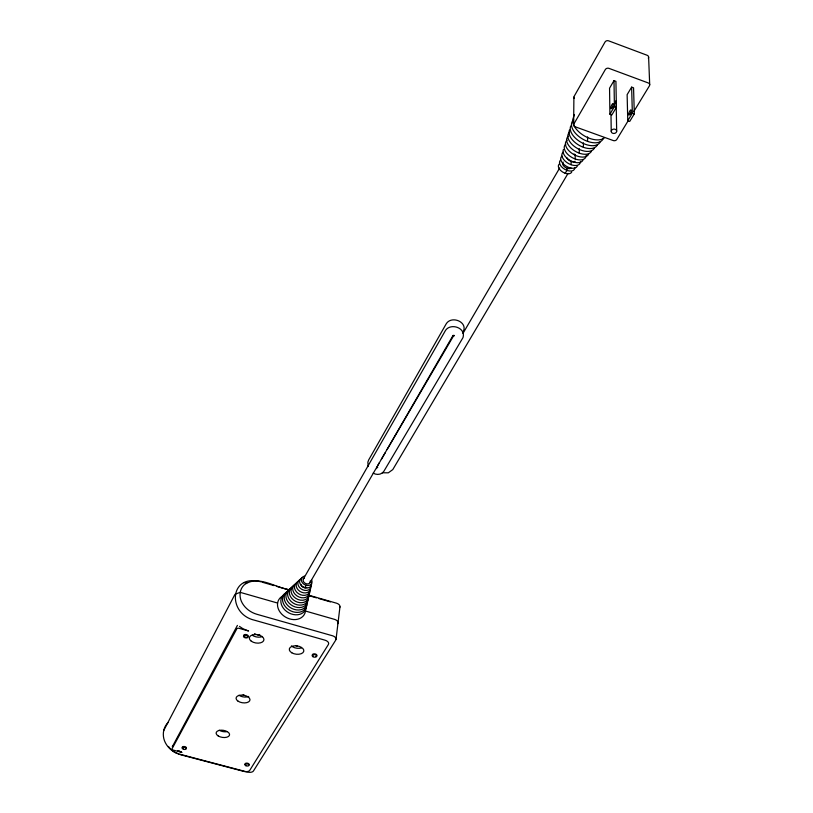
<?xml version="1.0" encoding="UTF-8"?>
<svg xmlns="http://www.w3.org/2000/svg" width="813" height="813" viewBox="0 0 813 813"><rect width="100%" height="100%" fill="white"/><g stroke="black" fill="none" stroke-linecap="round" stroke-linejoin="round"><path stroke-width="1.22" d="M587.565 141.371L587.565 136.899M583.388 147.295L583.399 142.834M579.252 153.159L579.273 148.708M575.157 158.962L575.187 154.541A5.041 2.876 30.3 0 1 573.998 154.013M571.092 164.714L571.133 161.431M573.632 124.775L573.897 97.133M567.108 168.261L567.078 170.415L565.086 173.24M168.027 722.584C163.281 727.32 162.153 734.637 164.5 740.816A21.392 18.323 27.8 0 0 175.425 752.736L180.456 754.698L243.656 771.354A4.949 2.541 8.2 0 0 248.422 771.283L248.869 771.08A4.949 2.541 8.2 0 0 249.774 770.297L328.371 644.526A5.528 3.181 7.2 0 0 324.956 640.166L254.52 620.207C227.061 613.906 229.205 573.328 260.719 581.773M336.033 639.353L339.966 606.793M237.406 625.4L172.478 746.415M172.366 747.005L172.58 745.867A1.667 0.864 9.6 0 0 172.539 746.202M574.374 114.47L573.287 117.926A18.648 10.427 30.3 0 0 583.145 135.151A18.648 10.427 30.3 0 0 604.364 137.905M304.895 587.708L306.074 585.258M463.075 331.917C468.461 321.989 451.388 315.098 446.174 323.899L368.696 459.894L367.862 462.15L368.137 466.571M163.515 730.928L234.977 594.323L240.13 592.331L277.599 603.053M303.371 578.998L445.595 330.261C450.941 322.69 466.174 327.903 462.973 337.639L383.807 471.388C381.521 474.863 376.541 475.209 373.197 473.125M310.027 582.535L453.085 335.373L452.638 335.952L454.426 335.769M377.517 465.89L379.427 462.627M381.338 459.365L385.159 452.831M387.069 449.569L453.898 335.261M462.953 333.421L559.69 167.976M613.998 80.619L609.557 88.19L609.902 114.186L611.864 114.907L616.386 107.326L615.929 81.33L613.998 80.619L614.415 106.605L609.902 114.186M568.053 173.382L392.791 469.579L388.319 472.82L382.293 472.77M631.63 87.133L627.128 94.664L627.768 120.71L629.719 121.422L634.313 113.881L633.561 87.845L631.63 87.133L632.351 113.17L627.768 120.71M627.87 121.249L616.772 139.48A2.622 2.093 -6 0 1 613.256 140.547L575.126 126.767A2.632 2.124 -4.3 0 1 573.887 123.962L605.329 69.542A2.724 2.256 -7.6 0 1 608.967 68.363L648.235 82.936A2.724 2.226 -9.4 0 1 649.404 85.873L633.734 111.605M289.987 589.771C275.516 587.972 258.016 574.293 244.103 584.964C239.713 589.14 239.022 595.827 241.349 601.244A20.386 16.148 28.3 0 0 256.878 614.282L332.812 635.857A5.559 3.211 7 0 1 335.739 640.105L253.443 770.978A4.837 2.49 8.2 0 1 247.355 772.025L179.907 754.24M257.63 635.004L259.713 634.496M243.991 582.738L247.731 582.515M245.13 637.006L245.709 637.148M178.687 750.724L181.746 752.35L173.179 750.084A1.667 0.864 9.6 0 1 172.01 748.885L236.837 628.815A1.85 1.067 9.1 0 1 239.124 628.337L248.575 631L242.996 628.754L239.449 626.366M305.495 611.041L334.814 619.445A5.518 3.232 7 0 1 337.72 623.703M308.178 595.025L336.795 603.276A5.467 3.242 7 0 1 339.671 607.555M261.928 582.118L274.052 585.614M276.471 586.315L288.595 589.811M309.194 595.756L316.47 597.85M318.899 598.551L329.804 601.701A5.427 3.222 7.2 0 1 330.454 601.915M614.415 106.605L616.386 107.326M632.351 113.17L634.313 113.881M177.712 750.775L181.746 752.35M243.087 694.698L244.052 695.095M254.449 633.652L256.044 634.333M295.81 645.532L297.375 646.193M377.059 466.632L377.75 467.333M648.611 57.073L649.699 84.735M376.663 467.739L376.693 468.603M616.163 101.92L616.671 131.279A2.734 2.185 -6.2 0 1 612.484 133.19A2.734 2.185 -6.2 0 1 612.687 129.389A2.734 2.185 -6.2 0 1 616.671 131.279M610.99 114.176L611.224 131.299M178.779 753.915A18.038 15.467 27.8 0 1 168.443 746.436M227.335 731.578A6.768 3.587 8.8 0 1 219.225 730.237M248.707 696.467A6.982 3.821 8.6 0 1 238.941 695.267M301.481 647.931A7.297 4.187 7.7 0 1 291.42 645.929M262.518 636.488A7.337 4.228 8.7 0 1 252.243 635.227M246.878 637.148A2.307 1.321 8.9 0 0 248.199 636.02A2.307 1.321 8.9 0 0 246.695 634.668L246.115 634.536A2.307 1.321 8.9 0 0 243.89 635.014A2.307 1.321 8.9 0 0 244.164 636.508M313.472 656.182A2.276 1.301 7.3 0 1 312.853 654.16A2.276 1.301 7.3 0 1 316.328 654.445A2.276 1.301 7.3 0 1 315.749 656.365M185.923 748.529A2.093 1.077 9.4 0 0 185.242 746.751L184.734 746.598A2.093 1.077 9.4 0 0 182.783 746.72A2.093 1.077 9.4 0 0 182.397 747.747M183.453 748.499A2.093 1.077 9.4 0 1 183.006 748.285M245.079 764.21A2.073 1.067 8.2 0 1 246.369 763.143A2.073 1.067 8.2 0 1 248.859 763.864A2.073 1.067 8.2 0 1 248.432 765.185M245.933 764.992A2.073 1.067 8.2 0 1 245.241 764.494M305.444 607.85A14.756 11.656 29.9 0 1 295.902 619.536A14.756 11.656 29.9 0 1 279.123 610.614A14.756 11.656 29.9 0 1 282.944 595.888M310.231 580.99A3.77 2.927 29.9 0 1 307.822 583.917A3.77 2.927 29.9 0 1 303.544 581.641A3.77 2.927 29.9 0 1 304.479 577.931M311.613 579.872A5.65 4.39 29.9 0 1 308.818 585.431A5.65 4.39 29.9 0 1 301.765 581.671A5.65 4.39 29.9 0 1 304.57 576.122M306.359 604.1A13.486 10.62 29.9 0 1 297.66 614.75A13.486 10.62 29.9 0 1 282.335 606.6A13.486 10.62 29.9 0 1 285.8 593.175M306.867 604.994A12.845 10.102 29.9 0 1 288.737 609.73A12.845 10.102 29.9 0 1 287.243 591.813M307.284 600.329A12.195 9.583 29.9 0 1 291.948 608.51A12.195 9.583 29.9 0 1 287.914 590.868M307.751 598.439A11.555 9.075 29.9 0 1 299.702 607.565A11.555 9.075 29.9 0 1 286.643 599.435A11.555 9.075 29.9 0 1 291.735 588.47M308.259 598.886A10.904 8.557 29.9 0 1 292.873 602.87A10.904 8.557 29.9 0 1 291.582 587.697M308.686 594.628A10.254 8.039 29.9 0 1 302.09 602.677A10.254 8.039 29.9 0 1 290.434 596.478A10.254 8.039 29.9 0 1 293.036 586.315M309.153 592.718A9.604 7.52 29.9 0 1 302.985 600.238A9.604 7.52 29.9 0 1 292.07 594.435A9.604 7.52 29.9 0 1 294.499 584.923M309.621 590.797A8.953 6.992 29.9 0 1 303.879 597.799A8.953 6.992 29.9 0 1 293.706 592.392A8.953 6.992 29.9 0 1 295.962 583.531M310.129 590.655A8.293 6.474 29.9 0 1 298.452 593.642A8.293 6.474 29.9 0 1 297.436 582.138M310.566 586.945A7.642 5.955 29.9 0 1 305.678 592.89A7.642 5.955 29.9 0 1 296.999 588.277A7.642 5.955 29.9 0 1 298.91 580.736M311.044 585.004A6.982 5.437 29.9 0 1 306.572 590.431A6.982 5.437 29.9 0 1 298.645 586.214A6.982 5.437 29.9 0 1 300.393 579.334M311.521 583.053A6.321 4.919 29.9 0 1 307.477 587.962A6.321 4.919 29.9 0 1 300.302 584.151A6.321 4.919 29.9 0 1 301.877 577.921M306.714 587.433A3.76 2.927 29.9 0 1 303.178 587.21A3.76 2.927 29.9 0 1 300.962 584.374M571.732 172.061A7.49 4.339 30.3 0 1 562.474 171.95A7.49 4.339 30.3 0 1 559.283 164.023M574.801 167.824A8.394 4.848 30.3 0 1 565.096 169.521A8.394 4.848 30.3 0 1 560.564 160.09M603.104 138.82A17.703 9.929 30.3 0 1 581.376 138.301A17.703 9.929 30.3 0 1 573.673 119.897M600.187 141.909A16.748 9.421 30.3 0 1 581.498 142.56A16.748 9.421 30.3 0 1 570.787 125.924M597.291 144.978A15.803 8.923 30.3 0 1 579.639 145.608A15.803 8.923 30.3 0 1 569.537 129.897M594.405 148.037A14.868 8.415 30.3 0 1 576.112 147.661A14.868 8.415 30.3 0 1 569.679 132.123M591.529 151.086A13.933 7.906 30.3 0 1 574.385 150.751A13.933 7.906 30.3 0 1 568.368 136.167M588.663 154.114A12.998 7.398 30.3 0 1 572.657 153.82A12.998 7.398 30.3 0 1 567.047 140.202M586.193 155.313A12.073 6.89 30.3 0 1 572.291 157.681A12.073 6.89 30.3 0 1 565.746 144.206M582.972 160.151A11.148 6.382 30.3 0 1 570.482 160.669A11.148 6.382 30.3 0 1 563.399 149.521M580.472 161.594A10.223 5.874 30.3 0 1 568.673 163.637A10.223 5.874 30.3 0 1 563.145 152.183M577.332 166.126A9.309 5.366 30.3 0 1 565.828 165.964A9.309 5.366 30.3 0 1 561.854 156.147M575.116 161.259A5.02 2.886 30.3 0 1 570.533 161.187A5.02 2.886 30.3 0 1 566.732 157.509M571.082 168.078A5 2.886 30.3 0 1 564.832 167.021A5 2.886 30.3 0 1 563.226 162.112M615.858 100.822A2.683 2.185 -7 0 1 615.746 103.017M613.114 107.164A2.805 0.732 -68.9 0 1 613.358 106.473M630.929 113.627A2.795 0.762 -68.7 0 1 631.173 112.946M648.317 58.211A2.673 2.215 -10.4 0 0 647.178 55.284L608.612 40.833A2.673 2.246 -8.6 0 0 605.035 42.012L574.151 96.32A2.581 2.124 -4.9 0 0 574.354 98.434M246.573 635.42L245.993 635.278A2.307 1.321 8.9 0 0 243.554 636.071A2.307 1.321 8.9 0 0 245.008 637.758L245.587 637.89A2.307 1.321 8.9 0 0 248.026 637.107A2.307 1.321 8.9 0 0 246.573 635.42M183.84 749.362L183.321 749.21A2.093 1.077 9.4 0 1 182.254 747.757A2.093 1.077 9.4 0 1 184.602 747.31L185.12 747.462A2.093 1.077 9.4 0 1 186.187 748.915A2.093 1.077 9.4 0 1 183.84 749.362M218.23 735.968A6.789 3.577 8.8 0 0 229.398 735.43A6.789 3.577 8.8 0 0 220.923 730.186A6.789 3.577 8.8 0 0 218.23 735.968M237.955 701.091A7.002 3.811 8.6 0 0 249.682 700.826A7.002 3.811 8.6 0 0 241.471 695.085A7.002 3.811 8.6 0 0 237.955 701.091M291.816 652.809A7.317 4.177 7.7 0 0 303.706 651.487A7.317 4.177 7.7 0 0 294.164 645.868A7.317 4.177 7.7 0 0 291.816 652.809M251.258 641.172A7.358 4.217 8.6 0 0 263.605 640.807A7.358 4.217 8.6 0 0 255.028 634.526A7.358 4.217 8.6 0 0 251.258 641.172M245.821 765.704A2.073 1.067 8.2 0 0 249.032 765.236A2.073 1.067 8.2 0 0 246.095 763.874A2.073 1.067 8.2 0 0 245.821 765.704M312.903 656.68A2.287 1.301 7.3 0 0 316.694 656.406A2.287 1.301 7.3 0 0 313.899 654.577A2.287 1.301 7.3 0 0 312.903 656.68M612.057 107.794A2.805 0.732 -68.9 0 0 613.073 103.556A2.805 0.732 -68.9 0 0 610.97 107.113A2.805 0.732 -68.9 0 0 612.057 107.794M630.024 114.064A2.795 0.762 -68.7 0 0 630.939 109.918A2.795 0.762 -68.7 0 0 628.805 113.576A2.795 0.762 -68.7 0 0 630.024 114.064"/></g></svg>
